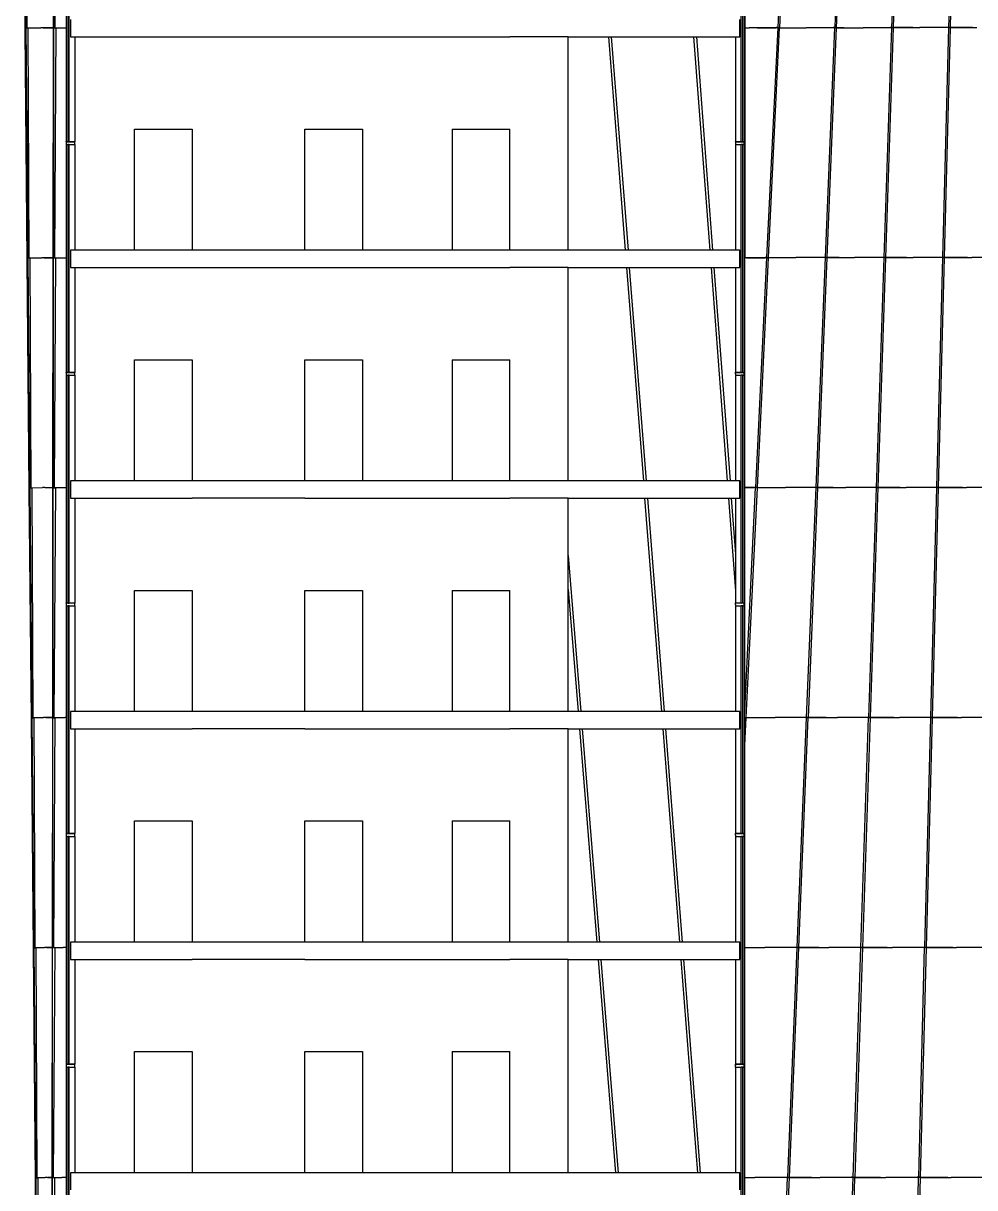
# Model space of a CAD drawing. Extents: x -21493 to 32459, y -48437 to 49697.
# Drawn here: x -12162 to 4328, y 1391 to 21586 of the extents above; entities that cross this region are included whole.
import ezdxf

# ---------------------------------------------------------------- set-up
doc = ezdxf.new("R2010")
doc.units = 0
doc.layers.get('0').update_dxf_attribs({"linetype": 'CONTINUOUS'})
doc.layers.add('SECTIONCUTEDGES', color=7, linetype='CONTINUOUS')

msp = doc.modelspace()

# ---------------------------------------------------------------- linework, layer by layer
for p, q in [((-12110, 21504), (-12146, 25492)), ((-12095, 21507), (-12112, 25493)), ((-11642, 25496), (-11646, 21509)), ((-11630, 21506), (-11625, 25494)), ((-11591, 25495), (-11615, 21508)), ((347, 21509), (347, 25496)), ((1108, 25498), (915, 21510)), ((948, 21509), (1140, 25495)), ((2065, 25499), (1902, 21511)), ((1935, 21509), (2097, 25496)), ((3022, 25500), (2889, 21511)), ((2922, 21510), (3055, 25496)), ((3979, 25500), (3876, 21512)), ((3909, 21511), (4012, 25497)), ((-12162, 25445), (-12127, 21507)), ((-12131, 21461), (-12155, 24194)), ((-11418, 23481), (-11418, 21508)), ((332, 23481), (332, 21508)), ((-12094, 17477), (-12131, 21461)), ((-12131, 21461), (-12131, 21461)), ((-12131, 21461), (-12127, 21461)), ((-12127, 21507), (-12127, 21507)), ((-12112, 21504), (-12127, 21507)), ((-12127, 21507), (-12127, 21507)), ((-12127, 21507), (-12127, 21507)), ((-12127, 21507), (-12110, 21504)), ((-12127, 21507), (-12127, 21461)), ((-12127, 21461), (-12091, 17519)), ((-12075, 17516), (-12112, 21504)), ((-12110, 21504), (-12112, 21504)), ((-12110, 21504), (-12077, 21505)), ((-12110, 21504), (-12110, 21504)), ((-12095, 21507), (-12077, 21507)), ((-12077, 21507), (-11858, 21508)), ((-12077, 21505), (-12077, 21505)), ((-12061, 17519), (-12077, 21505)), ((-11819, 21508), (-11858, 21508)), ((-11819, 21508), (-11646, 21508)), ((-11646, 21508), (-11819, 21508)), ((-11646, 21508), (-11651, 17521)), ((-11646, 21509), (-11638, 21508)), ((-11646, 21509), (-11646, 21508)), ((-11646, 21508), (-11646, 21508)), ((-11632, 21506), (-11638, 21508)), ((-11638, 21508), (-11632, 21506)), ((-11636, 17518), (-11631, 21506)), ((-11632, 21506), (-11632, 21506)), ((-11631, 21506), (-11632, 21506)), ((-11632, 21506), (-11632, 21506)), ((-11632, 21506), (-11632, 21506)), ((-11632, 21506), (-11631, 21506)), ((-11631, 21506), (-11631, 21506)), ((-11631, 21506), (-11630, 21506)), ((-11630, 21506), (-11596, 21507)), ((-11596, 21507), (-11621, 17520)), ((-11615, 21508), (-11596, 21508)), ((-11596, 21508), (-11418, 21508)), ((-11596, 21507), (-11596, 21507)), ((-11418, 21508), (-11418, 19534)), ((332, 21508), (346, 21509)), ((332, 21508), (332, 19532)), ((347, 21509), (346, 21509)), ((347, 21509), (347, 21509)), ((347, 21508), (347, 21509)), ((347, 21509), (347, 21509)), ((347, 21508), (419, 21508)), ((347, 17521), (347, 21508)), ((555, 21508), (419, 21508)), ((555, 21508), (722, 21508)), ((722, 21508), (555, 21508)), ((914, 21510), (721, 17522)), ((722, 21508), (722, 21508)), ((722, 21508), (802, 21508)), ((802, 21508), (722, 21508)), ((755, 17521), (947, 21507)), ((802, 21508), (802, 21508)), ((802, 21508), (803, 21508)), ((803, 21508), (802, 21508)), ((803, 21508), (803, 21508)), ((803, 21508), (888, 21508)), ((903, 21508), (803, 21508)), ((889, 21510), (888, 21510)), ((914, 21510), (889, 21510)), ((915, 21510), (914, 21510)), ((915, 21510), (931, 21508)), ((915, 21510), (915, 21510)), ((947, 21507), (931, 21508)), ((947, 21507), (948, 21507)), ((948, 21507), (947, 21507)), ((947, 21507), (947, 21507)), ((947, 21507), (947, 21507)), ((948, 21509), (1406, 21509)), ((948, 21507), (948, 21509)), ((1875, 21509), (1406, 21509)), ((1900, 21511), (1738, 17523)), ((1772, 17521), (1934, 21507)), ((1900, 21511), (1875, 21511)), ((1875, 21511), (1875, 21511)), ((1890, 21509), (1875, 21509)), ((1902, 21511), (1900, 21511)), ((1902, 21511), (1920, 21509)), ((1902, 21511), (1902, 21511)), ((1920, 21509), (1902, 21511)), ((1934, 21508), (1920, 21509)), ((1934, 21508), (1935, 21507)), ((1934, 21508), (1934, 21508)), ((1934, 21507), (1934, 21508)), ((1935, 21507), (1934, 21507)), ((2066, 21509), (1935, 21509)), ((1935, 21509), (2066, 21509)), ((1935, 21507), (1935, 21509)), ((1935, 21509), (1935, 21509)), ((2066, 21509), (2393, 21509)), ((2862, 21509), (2393, 21509)), ((2887, 21512), (2755, 17523)), ((2789, 17522), (2921, 21508)), ((2887, 21512), (2862, 21511)), ((2862, 21511), (2862, 21511)), ((2877, 21509), (2862, 21509)), ((2889, 21511), (2887, 21512)), ((2889, 21511), (2910, 21509)), ((2889, 21511), (2889, 21511)), ((2910, 21509), (2889, 21511)), ((2921, 21508), (2910, 21509)), ((2921, 21508), (2922, 21508)), ((2922, 21508), (2921, 21508)), ((2921, 21508), (2921, 21508)), ((2921, 21508), (2921, 21508)), ((3256, 21510), (2922, 21510)), ((2922, 21510), (3256, 21510)), ((2922, 21508), (2922, 21510)), ((2922, 21510), (2922, 21510)), ((3256, 21510), (3380, 21510)), ((3849, 21510), (3380, 21510)), ((3874, 21512), (3772, 17524)), ((3805, 17523), (3908, 21509)), ((3874, 21512), (3849, 21512)), ((3849, 21512), (3849, 21512)), ((3863, 21510), (3849, 21510)), ((3876, 21512), (3874, 21512)), ((3876, 21512), (3892, 21511)), ((3876, 21512), (3876, 21512)), ((3892, 21511), (3876, 21512)), ((3908, 21509), (3892, 21511)), ((3908, 21509), (3909, 21509)), ((3909, 21509), (3908, 21509)), ((3908, 21509), (3908, 21509)), ((3908, 21509), (3908, 21509)), ((3909, 21511), (4290, 21510)), ((3909, 21510), (3909, 21511)), ((4290, 21510), (3909, 21510)), ((3909, 21509), (3909, 21510)), ((4290, 21510), (4367, 21510)), ((-11268, 21351), (-11268, 19532)), ((-2718, 17651), (-2718, 21351)), ((-2019, 21351), (-1728, 17651)), ((-1970, 21351), (-1679, 17651)), ((-543, 21351), (-262, 17651)), ((-495, 21351), (-214, 17651)), ((182, 21351), (182, 19533)), ((-10237, 17651), (-10237, 19751)), ((-10237, 19751), (-9237, 19751)), ((-9237, 19751), (-9237, 17651)), ((-7281, 17651), (-7281, 19751)), ((-7281, 19751), (-6281, 19751)), ((-6281, 19751), (-6281, 17651)), ((-4731, 19751), (-4731, 17651)), ((-4731, 19751), (-3731, 19751)), ((-3731, 17651), (-3731, 19751)), ((-11418, 19532), (-11418, 19534)), ((-11418, 19532), (-11392, 19532)), ((-11418, 19531), (-11418, 19532)), ((-11418, 19481), (-11418, 17520)), ((-11367, 19532), (-11268, 19532)), ((-11268, 19532), (-11268, 19531)), ((-11268, 19532), (-11268, 19532)), ((-11268, 19481), (-11268, 17651)), ((182, 19532), (182, 19533)), ((182, 19532), (282, 19532)), ((182, 19531), (182, 19532)), ((182, 19481), (182, 17651)), ((307, 19532), (332, 19532)), ((332, 19532), (332, 19531)), ((332, 19481), (332, 17520)), ((-12058, 13493), (-12094, 17477)), ((-12094, 17477), (-12094, 17477)), ((-12094, 17477), (-12091, 17477)), ((-12092, 17519), (-12091, 17519)), ((-12091, 17519), (-12092, 17519)), ((-12092, 17519), (-12091, 17477)), ((-12077, 17516), (-12091, 17519)), ((-12091, 17519), (-12091, 17519)), ((-12091, 17519), (-12076, 17516)), ((-12091, 17477), (-12055, 13531)), ((-12041, 13527), (-12077, 17516)), ((-12076, 17516), (-12077, 17516)), ((-12076, 17516), (-12075, 17516)), ((-12075, 17516), (-12043, 17517)), ((-12061, 17519), (-12042, 17519)), ((-12043, 17517), (-12042, 17517)), ((-12027, 13531), (-12043, 17517)), ((-12042, 17519), (-11843, 17520)), ((-11804, 17520), (-11843, 17520)), ((-11804, 17520), (-11650, 17520)), ((-11650, 17519), (-11804, 17520)), ((-11650, 17519), (-11655, 13533)), ((-11651, 17521), (-11650, 17521)), ((-11650, 17521), (-11650, 17520)), ((-11650, 17521), (-11643, 17520)), ((-11650, 17520), (-11650, 17519)), ((-11637, 17518), (-11643, 17520)), ((-11643, 17520), (-11636, 17518)), ((-11641, 13530), (-11637, 17518)), ((-11636, 17518), (-11637, 17518)), ((-11636, 17518), (-11602, 17519)), ((-11636, 17518), (-11636, 17518)), ((-11636, 17518), (-11636, 17518)), ((-11602, 17519), (-11626, 13532)), ((-11621, 17520), (-11602, 17520)), ((-11602, 17520), (-11418, 17520)), ((-11602, 17519), (-11602, 17519)), ((-11418, 17520), (-11418, 15534)), ((332, 17520), (345, 17521)), ((332, 17520), (332, 15532)), ((346, 17521), (345, 17521)), ((347, 17521), (346, 17521)), ((346, 17520), (346, 17521)), ((346, 17521), (346, 17521)), ((372, 17520), (346, 17520)), ((346, 13532), (346, 17520)), ((372, 17520), (535, 17520)), ((535, 17520), (372, 17520)), ((719, 17522), (527, 13534)), ((535, 17520), (535, 17520)), ((535, 17520), (611, 17520)), ((611, 17520), (535, 17520)), ((562, 13533), (754, 17519)), ((611, 17520), (611, 17520)), ((611, 17520), (612, 17520)), ((612, 17520), (611, 17520)), ((612, 17520), (612, 17520)), ((612, 17520), (694, 17520)), ((709, 17520), (612, 17520)), ((695, 17522), (694, 17522)), ((719, 17522), (695, 17522)), ((721, 17522), (719, 17522)), ((721, 17522), (738, 17520)), ((721, 17522), (721, 17522)), ((754, 17519), (738, 17520)), ((754, 17519), (755, 17519)), ((755, 17519), (754, 17519)), ((754, 17519), (754, 17519)), ((754, 17519), (754, 17519)), ((755, 17521), (1228, 17521)), ((755, 17519), (755, 17521)), ((1711, 17521), (1228, 17521)), ((1736, 17523), (1574, 13535)), ((1609, 13533), (1771, 17519)), ((1712, 17523), (1711, 17523)), ((1726, 17521), (1711, 17521)), ((1736, 17523), (1712, 17523)), ((1738, 17523), (1736, 17523)), ((1738, 17523), (1756, 17521)), ((1738, 17523), (1738, 17523)), ((1756, 17521), (1738, 17523)), ((1771, 17520), (1756, 17521)), ((1771, 17520), (1772, 17519)), ((1771, 17520), (1771, 17520)), ((1771, 17519), (1771, 17520)), ((1772, 17519), (1771, 17519)), ((1982, 17521), (1772, 17521)), ((1772, 17521), (1982, 17521)), ((1772, 17519), (1772, 17521)), ((1772, 17521), (1772, 17521)), ((1982, 17521), (2245, 17521)), ((2728, 17521), (2245, 17521)), ((2753, 17524), (2620, 13535)), ((2655, 13534), (2788, 17520)), ((2729, 17523), (2728, 17523)), ((2742, 17521), (2728, 17521)), ((2753, 17524), (2729, 17523)), ((2754, 17523), (2753, 17524)), ((2754, 17523), (2755, 17523)), ((2776, 17521), (2754, 17523)), ((2755, 17523), (2776, 17521)), ((2788, 17520), (2776, 17521)), ((2788, 17520), (2789, 17520)), ((2789, 17520), (2788, 17520)), ((2788, 17520), (2788, 17520)), ((2788, 17520), (2788, 17520)), ((3147, 17522), (2789, 17522)), ((2789, 17522), (3147, 17522)), ((2789, 17520), (2789, 17522)), ((2789, 17522), (2789, 17522)), ((3147, 17522), (3261, 17522)), ((3745, 17522), (3261, 17522)), ((3770, 17524), (3667, 13536)), ((3702, 13534), (3804, 17521)), ((3770, 17524), (3745, 17523)), ((3745, 17523), (3745, 17523)), ((3759, 17522), (3745, 17522)), ((3771, 17524), (3770, 17524)), ((3771, 17524), (3772, 17524)), ((3788, 17523), (3771, 17524)), ((3772, 17524), (3788, 17523)), ((3804, 17521), (3788, 17523)), ((3804, 17521), (3805, 17521)), ((3805, 17521), (3804, 17521)), ((3804, 17521), (3804, 17521)), ((3804, 17521), (3804, 17521)), ((3805, 17523), (4205, 17522)), ((3805, 17522), (3805, 17523)), ((4205, 17522), (3805, 17522)), ((3805, 17521), (3805, 17522)), ((4205, 17522), (4278, 17522)), ((4761, 17523), (4278, 17522)), ((-11268, 17351), (-11268, 15532)), ((-2718, 13651), (-2718, 17351)), ((-1706, 17351), (-1415, 13651)), ((-1658, 17351), (-1366, 13651)), ((-242, 17351), (39, 13651)), ((-193, 17351), (88, 13651)), ((182, 17351), (182, 15533)), ((-10237, 13651), (-10237, 15751)), ((-10237, 15751), (-9237, 15751)), ((-9237, 15751), (-9237, 13651)), ((-7281, 13651), (-7281, 15751)), ((-7281, 15751), (-6281, 15751)), ((-6281, 15751), (-6281, 13651)), ((-4731, 15751), (-4731, 13651)), ((-4731, 15751), (-3731, 15751)), ((-3731, 13651), (-3731, 15751)), ((-11418, 15532), (-11418, 15534)), ((-11418, 15532), (-11392, 15532)), ((-11418, 15531), (-11418, 15532)), ((-11418, 15481), (-11418, 13532)), ((-11367, 15532), (-11268, 15532)), ((-11268, 15532), (-11268, 15531)), ((-11268, 15532), (-11268, 15532)), ((-11268, 15481), (-11268, 13651)), ((182, 15532), (182, 15533)), ((182, 15532), (282, 15532)), ((182, 15531), (182, 15532)), ((182, 15481), (182, 13651)), ((307, 15532), (332, 15532)), ((332, 15532), (332, 15531)), ((332, 15481), (332, 13532)), ((-12027, 13531), (-12008, 13531)), ((-12008, 13531), (-11827, 13532)), ((-11789, 13532), (-11827, 13532)), ((-11789, 13532), (-11655, 13532)), ((-11655, 13531), (-11789, 13532)), ((-11655, 13531), (-11659, 9545)), ((-11655, 13533), (-11655, 13533)), ((-11655, 13533), (-11655, 13532)), ((-11655, 13533), (-11648, 13531)), ((-11655, 13532), (-11655, 13531)), ((-11643, 13530), (-11648, 13531)), ((-11648, 13531), (-11642, 13530)), ((-11626, 13532), (-11607, 13532)), ((-11607, 13532), (-11420, 13532)), ((-11418, 13532), (-11420, 13532)), ((-11418, 13532), (-11418, 11534)), ((332, 13532), (345, 13533)), ((332, 13532), (332, 11532)), ((525, 13534), (333, 9546)), ((346, 13533), (345, 13533)), ((346, 13532), (346, 13533)), ((346, 13532), (346, 13532)), ((347, 13532), (346, 13532)), ((346, 13532), (347, 13532)), ((346, 10272), (346, 13532)), ((346, 13532), (346, 13532)), ((346, 13532), (346, 13532)), ((347, 13532), (347, 13532)), ((420, 13532), (347, 13532)), ((347, 13532), (420, 13532)), ((420, 13532), (420, 13532)), ((421, 13532), (420, 13532)), ((420, 13532), (421, 13532)), ((421, 13532), (421, 13532)), ((515, 13532), (421, 13532)), ((421, 13532), (501, 13532)), ((502, 13534), (501, 13534)), ((525, 13534), (502, 13534)), ((527, 13534), (525, 13534)), ((527, 13534), (544, 13532)), ((527, 13534), (527, 13534)), ((561, 13531), (544, 13532)), ((562, 13533), (1050, 13533)), ((562, 13531), (562, 13533)), ((1547, 13533), (1050, 13533)), ((1572, 13535), (1409, 9547)), ((1445, 9545), (1608, 13531)), ((1548, 13534), (1547, 13534)), ((1562, 13533), (1547, 13533)), ((1572, 13535), (1548, 13534)), ((1573, 13535), (1572, 13535)), ((1573, 13535), (1574, 13535)), ((1593, 13533), (1573, 13535)), ((1574, 13535), (1593, 13533)), ((1608, 13532), (1593, 13533)), ((1608, 13532), (1609, 13531)), ((1608, 13532), (1608, 13532)), ((1608, 13531), (1608, 13532)), ((1609, 13531), (1608, 13531)), ((1875, 13533), (1609, 13533)), ((1609, 13533), (1875, 13533)), ((1609, 13531), (1609, 13533)), ((1609, 13533), (1609, 13533)), ((1875, 13533), (2096, 13533)), ((2594, 13533), (2096, 13533)), ((2618, 13535), (2486, 9547)), ((2522, 9546), (2654, 13532)), ((2595, 13535), (2594, 13535)), ((2608, 13533), (2594, 13533)), ((2618, 13535), (2595, 13535)), ((2620, 13535), (2618, 13535)), ((2620, 13535), (2643, 13533)), ((2620, 13535), (2620, 13535)), ((2643, 13533), (2620, 13535)), ((2654, 13532), (2643, 13533)), ((2654, 13532), (2655, 13532)), ((2655, 13532), (2654, 13532)), ((2654, 13532), (2654, 13532)), ((2654, 13532), (2654, 13532)), ((3036, 13534), (2655, 13534)), ((2655, 13534), (3036, 13534)), ((2655, 13532), (2655, 13534)), ((2655, 13534), (2655, 13534)), ((3036, 13534), (3143, 13534)), ((3641, 13534), (3143, 13534)), ((3665, 13536), (3562, 9548)), ((3598, 9546), (3701, 13533)), ((3665, 13536), (3641, 13535)), ((3641, 13535), (3641, 13535)), ((3655, 13534), (3641, 13534)), ((3666, 13536), (3665, 13536)), ((3666, 13536), (3667, 13536)), ((3684, 13535), (3666, 13536)), ((3667, 13536), (3684, 13535)), ((3701, 13533), (3684, 13535)), ((3701, 13533), (3702, 13533)), ((3702, 13533), (3701, 13533)), ((3701, 13533), (3701, 13533)), ((3701, 13533), (3701, 13533)), ((4119, 13534), (3702, 13534)), ((3702, 13534), (4119, 13534)), ((3702, 13533), (3702, 13534)), ((3702, 13534), (3702, 13534)), ((4119, 13534), (4189, 13534)), ((4687, 13535), (4189, 13534)), ((-12022, 9509), (-12058, 13493)), ((-12058, 13493), (-12058, 13493)), ((-12058, 13493), (-12056, 13493)), ((-12056, 13531), (-12055, 13531)), ((-12055, 13531), (-12056, 13531)), ((-12056, 13531), (-12056, 13493)), ((-12056, 13493), (-12020, 9543)), ((-12043, 13528), (-12055, 13531)), ((-12055, 13531), (-12055, 13531)), ((-12055, 13531), (-12042, 13528)), ((-12007, 9539), (-12043, 13528)), ((-12042, 13528), (-12043, 13528)), ((-12042, 13528), (-12041, 13527)), ((-12041, 13527), (-12008, 13528)), ((-11992, 9543), (-12008, 13528)), ((-12008, 13528), (-12008, 13528)), ((-11647, 9542), (-11643, 13530)), ((-11642, 13530), (-11643, 13530)), ((-11642, 13530), (-11641, 13530)), ((-11641, 13530), (-11607, 13530)), ((-11607, 13530), (-11632, 9544)), ((-11607, 13530), (-11607, 13530)), ((-11268, 13351), (-11268, 11532)), ((-2718, 12719), (-2718, 13351)), ((-1393, 13351), (-1102, 9651)), ((-1345, 13351), (-1054, 9651)), ((60, 13351), (182, 11744)), ((109, 13351), (182, 12379)), ((182, 13351), (182, 12767)), ((369, 9545), (561, 13531)), ((561, 13531), (562, 13531)), ((562, 13531), (561, 13531)), ((561, 13531), (561, 13531)), ((561, 13531), (561, 13531)), ((182, 12767), (182, 12379)), ((-2718, 12356), (-2718, 12719)), ((-2718, 12356), (-2497, 9651)), ((-2718, 11764), (-2718, 12356)), ((182, 12379), (182, 11744)), ((-10237, 9651), (-10237, 11751)), ((-10237, 11751), (-9237, 11751)), ((-9237, 11751), (-9237, 9651)), ((-7281, 9651), (-7281, 11751)), ((-7281, 11751), (-6281, 11751)), ((-6281, 11751), (-6281, 9651)), ((-4731, 11751), (-4731, 9651)), ((-4731, 11751), (-3731, 11751)), ((-3731, 9651), (-3731, 11751)), ((-2718, 11764), (-2546, 9651)), ((-2718, 9651), (-2718, 11764)), ((182, 11744), (182, 11533)), ((-11418, 11532), (-11418, 11534)), ((-11418, 11532), (-11392, 11532)), ((-11418, 11531), (-11418, 11532)), ((-11367, 11532), (-11268, 11532)), ((-11268, 11532), (-11268, 11531)), ((-11268, 11532), (-11268, 11532)), ((182, 11532), (182, 11533)), ((182, 11532), (282, 11532)), ((182, 11531), (182, 11532)), ((307, 11532), (332, 11532)), ((332, 11532), (332, 11531)), ((-11418, 11481), (-11418, 9544)), ((-11268, 11481), (-11268, 9651)), ((182, 11481), (182, 9651)), ((332, 11481), (332, 9546)), ((346, 9813), (346, 10272)), ((-12022, 9509), (-12021, 9509)), ((-11985, 5525), (-12021, 9509)), ((-12021, 9509), (-12020, 9509)), ((-12020, 9543), (-12020, 9543)), ((-12009, 9540), (-12020, 9543)), ((-12020, 9543), (-12020, 9543)), ((-12020, 9543), (-12020, 9543)), ((-12020, 9543), (-12007, 9540)), ((-12020, 9543), (-12020, 9509)), ((-12020, 9509), (-11984, 5555)), ((-11972, 5551), (-12009, 9540)), ((-12007, 9540), (-12009, 9540)), ((-12007, 9540), (-12007, 9539)), ((-12007, 9539), (-11973, 9540)), ((-11992, 9543), (-11973, 9543)), ((-11973, 9543), (-11812, 9543)), ((-11958, 5555), (-11973, 9540)), ((-11973, 9540), (-11973, 9540)), ((-11774, 9544), (-11812, 9543)), ((-11774, 9544), (-11754, 9544)), ((-11754, 9544), (-11774, 9544)), ((-11754, 9544), (-11754, 9544)), ((-11754, 9544), (-11659, 9544)), ((-11659, 9543), (-11754, 9544)), ((-11659, 9543), (-11664, 5557)), ((-11659, 9545), (-11659, 9545)), ((-11659, 9545), (-11659, 9544)), ((-11659, 9545), (-11653, 9543)), ((-11659, 9544), (-11659, 9543)), ((-11648, 9542), (-11653, 9543)), ((-11653, 9543), (-11648, 9542)), ((-11653, 5554), (-11648, 9542)), ((-11648, 9542), (-11648, 9542)), ((-11648, 9542), (-11647, 9542)), ((-11647, 9542), (-11613, 9542)), ((-11613, 9542), (-11638, 5556)), ((-11632, 9544), (-11612, 9544)), ((-11613, 9542), (-11612, 9542)), ((-11612, 9544), (-11445, 9544)), ((-11418, 9544), (-11445, 9544)), ((-11418, 9544), (-11418, 7534)), ((333, 9546), (332, 9546)), ((332, 9546), (332, 9544)), ((332, 9544), (333, 9544)), ((332, 9544), (332, 8689)), ((333, 9546), (333, 9544)), ((333, 9546), (333, 9546)), ((333, 9546), (333, 9546)), ((333, 9546), (333, 9546)), ((333, 9546), (369, 9543)), ((333, 9544), (345, 9544)), ((345, 9544), (345, 9544)), ((345, 9059), (345, 9544)), ((345, 9059), (369, 9543)), ((369, 9545), (871, 9545)), ((369, 9543), (369, 9545)), ((369, 9543), (369, 9543)), ((369, 9543), (369, 9543)), ((369, 9543), (369, 9543)), ((1384, 9545), (871, 9545)), ((1407, 9547), (1245, 5559)), ((1282, 5557), (1444, 9543)), ((1407, 9547), (1384, 9546)), ((1397, 9545), (1384, 9545)), ((1409, 9547), (1407, 9547)), ((1409, 9547), (1429, 9545)), ((1409, 9547), (1409, 9547)), ((1429, 9545), (1409, 9547)), ((1444, 9544), (1429, 9545)), ((1444, 9544), (1445, 9543)), ((1444, 9544), (1444, 9544)), ((1444, 9543), (1444, 9544)), ((1445, 9543), (1444, 9543)), ((1756, 9545), (1445, 9545)), ((1445, 9545), (1756, 9545)), ((1445, 9543), (1445, 9545)), ((1445, 9545), (1445, 9545)), ((1756, 9545), (1948, 9545)), ((2460, 9545), (1948, 9545)), ((2484, 9547), (2351, 5559)), ((2388, 5558), (2521, 9544)), ((2461, 9547), (2460, 9547)), ((2474, 9545), (2460, 9545)), ((2484, 9547), (2461, 9547)), ((2485, 9547), (2484, 9547)), ((2485, 9547), (2486, 9547)), ((2509, 9545), (2485, 9547)), ((2486, 9547), (2509, 9545)), ((2521, 9544), (2509, 9545)), ((2521, 9544), (2522, 9544)), ((2522, 9544), (2521, 9544)), ((2521, 9544), (2521, 9544)), ((2521, 9544), (2521, 9544)), ((2924, 9546), (2522, 9545)), ((2522, 9546), (2924, 9546)), ((2522, 9545), (2522, 9546)), ((2522, 9544), (2522, 9545)), ((2924, 9546), (3024, 9546)), ((3537, 9546), (3024, 9546)), ((3560, 9548), (3457, 5560)), ((3494, 5558), (3597, 9545)), ((3560, 9548), (3537, 9547)), ((3537, 9547), (3537, 9547)), ((3550, 9546), (3537, 9546)), ((3562, 9548), (3560, 9548)), ((3562, 9548), (3579, 9547)), ((3562, 9548), (3562, 9548)), ((3579, 9547), (3562, 9548)), ((3597, 9545), (3579, 9547)), ((3597, 9545), (3598, 9545)), ((3598, 9545), (3597, 9545)), ((3597, 9545), (3597, 9545)), ((3597, 9545), (3597, 9545)), ((4033, 9546), (3598, 9546)), ((3598, 9546), (4033, 9546)), ((3598, 9545), (3598, 9546)), ((3598, 9546), (3598, 9546)), ((4033, 9546), (4101, 9546)), ((4613, 9547), (4101, 9546)), ((-11268, 9351), (-11268, 7532)), ((-2718, 5651), (-2718, 9351)), ((-2523, 9351), (-2222, 5651)), ((-2475, 9351), (-2174, 5651)), ((-1080, 9351), (-789, 5651)), ((-1032, 9351), (-741, 5651)), ((182, 9351), (182, 7533)), ((345, 8689), (345, 9059)), ((332, 8689), (345, 8689)), ((345, 8689), (332, 8689)), ((332, 8689), (332, 8689)), ((332, 8689), (332, 7532)), ((345, 8689), (345, 8689)), ((345, 5556), (345, 8689)), ((-10237, 5651), (-10237, 7751)), ((-10237, 7751), (-9237, 7751)), ((-9237, 7751), (-9237, 5651)), ((-7281, 5651), (-7281, 7751)), ((-7281, 7751), (-6281, 7751)), ((-6281, 7751), (-6281, 5651)), ((-4731, 7751), (-4731, 5651)), ((-4731, 7751), (-3731, 7751)), ((-3731, 5651), (-3731, 7751)), ((-11418, 7532), (-11418, 7534)), ((-11418, 7532), (-11392, 7532)), ((-11418, 7531), (-11418, 7532)), ((-11418, 7481), (-11418, 5556)), ((-11367, 7532), (-11268, 7532)), ((-11268, 7532), (-11268, 7531)), ((-11268, 7532), (-11268, 7532)), ((-11268, 7481), (-11268, 5651)), ((182, 7532), (182, 7533)), ((182, 7532), (282, 7532)), ((182, 7531), (182, 7532)), ((182, 7481), (182, 5651)), ((307, 7532), (332, 7532)), ((332, 7532), (332, 7531)), ((332, 7481), (332, 5556)), ((-11949, 1540), (-11985, 5525)), ((-11985, 5525), (-11985, 5525)), ((-11985, 5525), (-11984, 5525)), ((-11984, 5555), (-11984, 5555)), ((-11984, 5555), (-11984, 5525)), ((-11974, 5551), (-11984, 5555)), ((-11984, 5555), (-11984, 5555)), ((-11984, 5555), (-11984, 5555)), ((-11984, 5555), (-11973, 5551)), ((-11984, 5525), (-11948, 1567)), ((-11938, 1563), (-11974, 5551)), ((-11973, 5551), (-11974, 5551)), ((-11973, 5551), (-11972, 5551)), ((-11972, 5551), (-11939, 5552)), ((-11958, 5555), (-11939, 5555)), ((-11939, 5555), (-11796, 5555)), ((-11939, 5552), (-11939, 5552)), ((-11923, 1567), (-11939, 5552)), ((-11759, 5555), (-11796, 5555)), ((-11759, 5555), (-11702, 5556)), ((-11702, 5555), (-11759, 5555)), ((-11702, 5556), (-11702, 5555)), ((-11702, 5556), (-11687, 5556)), ((-11687, 5555), (-11702, 5555)), ((-11687, 5556), (-11687, 5555)), ((-11687, 5556), (-11663, 5556)), ((-11663, 5555), (-11687, 5555)), ((-11663, 5555), (-11668, 1569)), ((-11664, 5557), (-11663, 5557)), ((-11663, 5557), (-11663, 5556)), ((-11663, 5557), (-11658, 5555)), ((-11663, 5556), (-11663, 5555)), ((-11654, 5554), (-11658, 5555)), ((-11658, 5555), (-11653, 5554)), ((-11658, 1566), (-11654, 5554)), ((-11653, 5554), (-11654, 5554)), ((-11653, 5554), (-11653, 5554)), ((-11653, 5554), (-11618, 5554)), ((-11618, 5554), (-11643, 1568)), ((-11638, 5556), (-11618, 5556)), ((-11618, 5556), (-11470, 5556)), ((-11618, 5554), (-11618, 5554)), ((-11418, 5556), (-11470, 5556)), ((-11418, 5556), (-11418, 3534)), ((332, 5556), (345, 5556)), ((332, 5556), (332, 3532)), ((345, 5556), (693, 5557)), ((345, 5556), (345, 5556)), ((345, 5556), (345, 5556)), ((345, 1568), (345, 5556)), ((345, 5556), (345, 5556)), ((1220, 5557), (693, 5557)), ((1243, 5559), (1081, 1570)), ((1118, 1569), (1281, 5555)), ((1221, 5558), (1220, 5558)), ((1233, 5557), (1220, 5557)), ((1243, 5559), (1221, 5558)), ((1245, 5559), (1243, 5559)), ((1245, 5559), (1265, 5557)), ((1245, 5559), (1245, 5559)), ((1265, 5557), (1245, 5559)), ((1281, 5556), (1265, 5557)), ((1281, 5555), (1281, 5556)), ((1281, 5555), (1282, 5555)), ((1282, 5555), (1281, 5555)), ((1281, 5555), (1281, 5555)), ((1629, 5557), (1282, 5557)), ((1282, 5557), (1629, 5557)), ((1282, 5555), (1282, 5557)), ((1282, 5557), (1282, 5557)), ((1629, 5557), (1799, 5557)), ((2326, 5557), (1799, 5557)), ((2349, 5559), (2217, 1571)), ((2255, 1570), (2387, 5556)), ((2327, 5559), (2326, 5559)), ((2340, 5557), (2326, 5557)), ((2349, 5559), (2327, 5559)), ((2351, 5559), (2349, 5559)), ((2351, 5559), (2375, 5557)), ((2351, 5559), (2351, 5559)), ((2375, 5557), (2351, 5559)), ((2387, 5556), (2375, 5557)), ((2387, 5556), (2388, 5556)), ((2388, 5556), (2387, 5556)), ((2387, 5556), (2387, 5556)), ((2387, 5556), (2387, 5556)), ((2811, 5558), (2388, 5557)), ((2388, 5558), (2811, 5558)), ((2388, 5557), (2388, 5558)), ((2388, 5556), (2388, 5557)), ((2811, 5558), (2906, 5558)), ((3433, 5558), (2906, 5558)), ((3455, 5560), (3353, 1572)), ((3391, 1570), (3493, 5557)), ((3455, 5560), (3433, 5559)), ((3433, 5559), (3433, 5559)), ((3446, 5558), (3433, 5558)), ((3457, 5560), (3455, 5560)), ((3457, 5560), (3475, 5559)), ((3457, 5560), (3457, 5560)), ((3475, 5559), (3457, 5560)), ((3493, 5557), (3475, 5559)), ((3493, 5557), (3494, 5557)), ((3494, 5557), (3493, 5557)), ((3493, 5557), (3493, 5557)), ((3493, 5557), (3493, 5557)), ((3947, 5558), (3494, 5558)), ((3494, 5558), (3947, 5558)), ((3494, 5557), (3494, 5558)), ((3494, 5558), (3494, 5558)), ((3947, 5558), (4012, 5558)), ((4539, 5558), (4012, 5558)), ((-11268, 5351), (-11268, 3532)), ((-2718, 1651), (-2718, 5351)), ((-2199, 5351), (-1898, 1651)), ((-2152, 5351), (-1850, 1651)), ((-767, 5351), (-476, 1651)), ((-720, 5351), (-429, 1651)), ((182, 5351), (182, 3533)), ((-10237, 1651), (-10237, 3751)), ((-10237, 3751), (-9237, 3751)), ((-9237, 3751), (-9237, 1651)), ((-7281, 1651), (-7281, 3751)), ((-7281, 3751), (-6281, 3751)), ((-6281, 3751), (-6281, 1651)), ((-4731, 3751), (-4731, 1651)), ((-4731, 3751), (-3731, 3751)), ((-3731, 1651), (-3731, 3751)), ((-11418, 3532), (-11418, 3534)), ((-11418, 3532), (-11392, 3532)), ((-11418, 3531), (-11418, 3532)), ((-11418, 3481), (-11418, 1568)), ((-11367, 3532), (-11268, 3532)), ((-11268, 3532), (-11268, 3531)), ((-11268, 3532), (-11268, 3532)), ((-11268, 3481), (-11268, 1651)), ((182, 3532), (182, 3533)), ((182, 3532), (282, 3532)), ((182, 3531), (182, 3532)), ((182, 3481), (182, 1651)), ((307, 3532), (332, 3532)), ((332, 3532), (332, 3531)), ((332, 3481), (332, 1568)), ((-11912, -2444), (-11949, 1540)), ((-11949, 1540), (-11949, 1540)), ((-11949, 1540), (-11948, 1540)), ((-11948, 1567), (-11948, 1567)), ((-11948, 1567), (-11948, 1540)), ((-11940, 1563), (-11948, 1567)), ((-11948, 1567), (-11948, 1567)), ((-11948, 1567), (-11938, 1563)), ((-11948, 1567), (-11948, 1567)), ((-11948, 1540), (-11912, -2421)), ((-11903, -2425), (-11940, 1563)), ((-11938, 1563), (-11940, 1563)), ((-11938, 1563), (-11904, 1564)), ((-11938, 1563), (-11938, 1563)), ((-11923, 1567), (-11904, 1567)), ((-11904, 1567), (-11781, 1567)), ((-11904, 1564), (-11904, 1564)), ((-11889, -2421), (-11904, 1564)), ((-11744, 1567), (-11781, 1567)), ((-11744, 1567), (-11737, 1567)), ((-11736, 1567), (-11737, 1567)), ((-11736, 1567), (-11733, 1567)), ((-11667, 1567), (-11733, 1567)), ((-11733, 1567), (-11667, 1567)), ((-11733, 1567), (-11733, 1567)), ((-11667, 1567), (-11672, -2419)), ((-11668, 1569), (-11667, 1569)), ((-11667, 1569), (-11667, 1567)), ((-11667, 1569), (-11663, 1567)), ((-11667, 1567), (-11667, 1567)), ((-11664, -2422), (-11659, 1566)), ((-11659, 1566), (-11663, 1567)), ((-11663, 1567), (-11659, 1566)), ((-11659, 1566), (-11659, 1566)), ((-11659, 1566), (-11658, 1566)), ((-11658, 1566), (-11623, 1566)), ((-11623, 1566), (-11649, -2420)), ((-11643, 1568), (-11623, 1568)), ((-11623, 1568), (-11495, 1568)), ((-11623, 1566), (-11623, 1566)), ((-11418, 1568), (-11495, 1568)), ((-11418, 1568), (-11418, -466)), ((332, 1568), (344, 1568)), ((332, 1568), (332, -468)), ((344, 1568), (345, 1568)), ((344, -2420), (344, 1568)), ((344, 1568), (344, 1568)), ((345, 1568), (515, 1568)), ((345, 1568), (345, 1568)), ((1056, 1569), (515, 1568)), ((1079, 1571), (916, -2418)), ((955, -2419), (1117, 1567)), ((1057, 1570), (1056, 1570)), ((1069, 1569), (1056, 1569)), ((1079, 1571), (1057, 1570)), ((1080, 1570), (1079, 1571)), ((1080, 1570), (1081, 1570)), ((1101, 1569), (1080, 1570)), ((1081, 1570), (1101, 1569)), ((1117, 1568), (1101, 1569)), ((1117, 1567), (1117, 1568)), ((1117, 1567), (1118, 1567)), ((1118, 1567), (1117, 1567)), ((1117, 1567), (1117, 1567)), ((1498, 1569), (1118, 1569)), ((1118, 1569), (1498, 1569)), ((1118, 1567), (1118, 1569)), ((1118, 1569), (1118, 1569)), ((1498, 1569), (1651, 1569)), ((2192, 1569), (1651, 1569)), ((2215, 1571), (2082, -2417)), ((2121, -2418), (2253, 1568)), ((2205, 1569), (2192, 1569)), ((2215, 1571), (2193, 1571)), ((2193, 1571), (2193, 1571)), ((2216, 1571), (2215, 1571)), ((2216, 1571), (2217, 1571)), ((2242, 1569), (2216, 1571)), ((2217, 1571), (2242, 1569)), ((2253, 1568), (2242, 1569)), ((2253, 1568), (2254, 1568)), ((2254, 1568), (2253, 1568)), ((2253, 1568), (2253, 1568)), ((2253, 1568), (2253, 1568)), ((2254, 1569), (2255, 1570)), ((2698, 1569), (2254, 1569)), ((2254, 1568), (2254, 1569)), ((2255, 1570), (2698, 1569)), ((2698, 1569), (2787, 1569)), ((3329, 1570), (2787, 1569)), ((3351, 1572), (3248, -2416)), ((3287, -2418), (3389, 1569)), ((3351, 1572), (3329, 1571)), ((3329, 1571), (3329, 1571)), ((3341, 1570), (3329, 1570)), ((3352, 1572), (3351, 1572)), ((3352, 1572), (3353, 1572)), ((3371, 1571), (3352, 1572)), ((3353, 1572), (3371, 1571)), ((3389, 1569), (3371, 1571)), ((3389, 1569), (3391, 1569)), ((3391, 1569), (3389, 1569)), ((3389, 1569), (3389, 1569)), ((3389, 1569), (3389, 1569)), ((3861, 1570), (3391, 1570)), ((3391, 1570), (3861, 1570)), ((3391, 1569), (3391, 1570)), ((3391, 1570), (3391, 1570)), ((3861, 1570), (3923, 1570)), ((4465, 1570), (3923, 1570))]:
    msp.add_line(p, q)
at = {"layer": 'SECTIONCUTEDGES'}
for p, q in [((-11392, 23481), (-11392, 19532)), ((-11367, 19532), (-11367, 23481)), ((282, 19532), (282, 23481)), ((307, 19532), (307, 23481)), ((-11343, 21651), (-11343, 21351)), ((257, 21351), (257, 21651)), ((-11343, 21351), (-11268, 21351)), ((-11268, 21351), (-11042, 21351)), ((-11042, 21351), (-10237, 21351)), ((-10237, 21351), (-9237, 21351)), ((-9237, 21351), (-7281, 21351)), ((-7281, 21351), (-6281, 21351)), ((-6281, 21351), (-4731, 21351)), ((-4731, 21351), (-3731, 21351)), ((-2718, 21351), (-3731, 21351)), ((-2718, 21351), (-2019, 21351)), ((-2019, 21351), (-1970, 21351)), ((-1970, 21351), (-1957, 21351)), ((-1957, 21351), (-1946, 21351)), ((-1946, 21351), (-543, 21351)), ((-543, 21351), (-495, 21351)), ((-495, 21351), (-481, 21351)), ((-481, 21351), (-470, 21351)), ((-470, 21351), (182, 21351)), ((182, 21351), (257, 21351)), ((-11392, 19531), (-11418, 19531)), ((-11418, 19531), (-11418, 19509)), ((-11418, 19509), (-11418, 19507)), ((-11418, 19507), (-11418, 19484)), ((-11418, 19484), (-11418, 19481)), ((-11418, 19481), (-11392, 19481)), ((-11392, 19532), (-11392, 19531)), ((-11392, 19531), (-11367, 19531)), ((-11392, 19481), (-11392, 15532)), ((-11367, 19481), (-11392, 19481)), ((-11367, 19531), (-11367, 19532)), ((-11268, 19531), (-11367, 19531)), ((-11367, 15532), (-11367, 19481)), ((-11367, 19481), (-11268, 19481)), ((-11268, 19481), (-11268, 19531)), ((282, 19531), (182, 19531)), ((182, 19531), (182, 19508)), ((182, 19507), (182, 19508)), ((182, 19507), (182, 19483)), ((182, 19507), (182, 19507)), ((182, 19483), (182, 19481)), ((182, 19481), (282, 19481)), ((282, 19532), (282, 19531)), ((282, 19531), (307, 19532)), ((332, 19531), (282, 19531)), ((282, 15532), (282, 19481)), ((307, 19481), (282, 19481)), ((307, 15532), (307, 19481)), ((307, 19481), (332, 19481)), ((332, 19481), (332, 19531)), ((-11343, 17651), (-11343, 17351)), ((-11268, 17651), (-11343, 17651)), ((-10941, 17651), (-11268, 17651)), ((-10237, 17651), (-10941, 17651)), ((-9237, 17651), (-10237, 17651)), ((-7281, 17651), (-9237, 17651)), ((-6281, 17651), (-7281, 17651)), ((-4731, 17651), (-6281, 17651)), ((-3731, 17651), (-4731, 17651)), ((-2718, 17651), (-3731, 17651)), ((-1728, 17651), (-2718, 17651)), ((-1679, 17651), (-1728, 17651)), ((-1662, 17651), (-1679, 17651)), ((-1659, 17651), (-1662, 17651)), ((-262, 17651), (-1659, 17651)), ((-214, 17651), (-262, 17651)), ((-197, 17651), (-214, 17651)), ((-194, 17651), (-197, 17651)), ((182, 17651), (-194, 17651)), ((257, 17651), (182, 17651)), ((257, 17351), (257, 17651)), ((-11343, 17351), (-11268, 17351)), ((-11268, 17351), (-10933, 17351)), ((-10933, 17351), (-10237, 17351)), ((-10237, 17351), (-9237, 17351)), ((-9237, 17351), (-7281, 17351)), ((-7281, 17351), (-6281, 17351)), ((-6281, 17351), (-4731, 17351)), ((-4731, 17351), (-3731, 17351)), ((-2718, 17351), (-3731, 17351)), ((-2718, 17351), (-1706, 17351)), ((-1706, 17351), (-1658, 17351)), ((-1658, 17351), (-1644, 17351)), ((-1644, 17351), (-1630, 17351)), ((-1630, 17351), (-242, 17351)), ((-242, 17351), (-193, 17351)), ((-193, 17351), (-178, 17351)), ((-178, 17351), (-166, 17351)), ((-166, 17351), (182, 17351)), ((182, 17351), (257, 17351)), ((-11392, 15531), (-11418, 15531)), ((-11418, 15531), (-11418, 15509)), ((-11418, 15509), (-11418, 15507)), ((-11418, 15507), (-11418, 15484)), ((-11418, 15484), (-11418, 15481)), ((-11418, 15481), (-11392, 15481)), ((-11392, 15532), (-11392, 15531)), ((-11392, 15531), (-11367, 15531)), ((-11392, 15481), (-11392, 11532)), ((-11367, 15481), (-11392, 15481)), ((-11367, 15531), (-11367, 15532)), ((-11268, 15531), (-11367, 15531)), ((-11367, 11532), (-11367, 15481)), ((-11367, 15481), (-11268, 15481)), ((-11268, 15481), (-11268, 15531)), ((282, 15531), (182, 15531)), ((182, 15507), (182, 15531)), ((182, 15507), (182, 15507)), ((182, 15507), (182, 15483)), ((182, 15483), (182, 15481)), ((182, 15481), (282, 15481)), ((282, 15532), (282, 15531)), ((282, 15531), (307, 15532)), ((332, 15531), (282, 15531)), ((282, 11532), (282, 15481)), ((307, 15481), (282, 15481)), ((307, 11532), (307, 15481)), ((307, 15481), (332, 15481)), ((332, 15481), (332, 15531)), ((-11343, 13651), (-11343, 13351)), ((-11268, 13651), (-11343, 13651)), ((-10832, 13651), (-11268, 13651)), ((-10237, 13651), (-10832, 13651)), ((-9237, 13651), (-10237, 13651)), ((-7281, 13651), (-9237, 13651)), ((-6281, 13651), (-7281, 13651)), ((-4731, 13651), (-6281, 13651)), ((-3731, 13651), (-4731, 13651)), ((-2718, 13651), (-3731, 13651)), ((-1415, 13651), (-2718, 13651)), ((-1366, 13651), (-1415, 13651)), ((-1348, 13651), (-1366, 13651)), ((-1344, 13651), (-1348, 13651)), ((39, 13651), (-1344, 13651)), ((88, 13651), (39, 13651)), ((107, 13651), (88, 13651)), ((111, 13651), (107, 13651)), ((182, 13651), (111, 13651)), ((257, 13651), (182, 13651)), ((257, 13351), (257, 13651)), ((-11343, 13351), (-11268, 13351)), ((-11268, 13351), (-10824, 13351)), ((-10824, 13351), (-10237, 13351)), ((-10237, 13351), (-9237, 13351)), ((-7281, 13351), (-9237, 13351)), ((-7281, 13351), (-6281, 13351)), ((-6281, 13351), (-4731, 13351)), ((-4731, 13351), (-3731, 13351)), ((-2718, 13351), (-3731, 13351)), ((-2718, 13351), (-1393, 13351)), ((-1393, 13351), (-1345, 13351)), ((-1345, 13351), (-1330, 13351)), ((-1330, 13351), (-1315, 13351)), ((-1315, 13351), (60, 13351)), ((60, 13351), (109, 13351)), ((109, 13351), (125, 13351)), ((125, 13351), (139, 13351)), ((139, 13351), (182, 13351)), ((182, 13351), (257, 13351)), ((-11392, 11531), (-11418, 11531)), ((-11418, 11531), (-11418, 11509)), ((-11392, 11532), (-11392, 11531)), ((-11392, 11531), (-11367, 11531)), ((-11367, 11531), (-11367, 11532)), ((-11268, 11531), (-11367, 11531)), ((-11268, 11481), (-11268, 11531)), ((282, 11531), (182, 11531)), ((182, 11507), (182, 11531)), ((282, 11532), (282, 11531)), ((282, 11531), (307, 11532)), ((332, 11531), (282, 11531)), ((332, 11481), (332, 11531)), ((-11418, 11509), (-11418, 11507)), ((-11418, 11507), (-11418, 11484)), ((-11418, 11484), (-11418, 11481)), ((-11418, 11481), (-11392, 11481)), ((-11392, 11481), (-11392, 7532)), ((-11367, 11481), (-11392, 11481)), ((-11367, 7532), (-11367, 11481)), ((-11367, 11481), (-11268, 11481)), ((182, 11507), (182, 11507)), ((182, 11507), (182, 11483)), ((182, 11483), (182, 11481)), ((182, 11481), (282, 11481)), ((282, 7532), (282, 11481)), ((307, 11481), (282, 11481)), ((307, 7532), (307, 11481)), ((307, 11481), (332, 11481)), ((-11343, 9651), (-11343, 9351)), ((-11268, 9651), (-11343, 9651)), ((-10724, 9651), (-11268, 9651)), ((-10237, 9651), (-10724, 9651)), ((-9237, 9651), (-10237, 9651)), ((-7281, 9651), (-9237, 9651)), ((-6281, 9651), (-7281, 9651)), ((-4731, 9651), (-6281, 9651)), ((-3731, 9651), (-4731, 9651)), ((-2718, 9651), (-3731, 9651)), ((-2546, 9651), (-2718, 9651)), ((-2497, 9651), (-2546, 9651)), ((-2476, 9651), (-2497, 9651)), ((-2472, 9651), (-2476, 9651)), ((-1102, 9651), (-2472, 9651)), ((-1054, 9651), (-1102, 9651)), ((-1033, 9651), (-1054, 9651)), ((-1029, 9651), (-1033, 9651)), ((182, 9651), (-1029, 9651)), ((257, 9651), (182, 9651)), ((257, 9351), (257, 9651)), ((-11343, 9351), (-11268, 9351)), ((-11268, 9351), (-10715, 9351)), ((-10715, 9351), (-10237, 9351)), ((-10237, 9351), (-9237, 9351)), ((-7281, 9351), (-9237, 9351)), ((-7281, 9351), (-6281, 9351)), ((-6281, 9351), (-4731, 9351)), ((-4731, 9351), (-3731, 9351)), ((-2718, 9351), (-3731, 9351)), ((-2718, 9351), (-2523, 9351)), ((-2523, 9351), (-2475, 9351)), ((-2475, 9351), (-2459, 9351)), ((-2459, 9351), (-2442, 9351)), ((-2442, 9351), (-1080, 9351)), ((-1080, 9351), (-1032, 9351)), ((-1032, 9351), (-1016, 9351)), ((-1016, 9351), (-999, 9351)), ((-999, 9351), (182, 9351)), ((182, 9351), (257, 9351)), ((-11392, 7531), (-11418, 7531)), ((-11418, 7531), (-11418, 7509)), ((-11418, 7509), (-11418, 7507)), ((-11418, 7507), (-11418, 7484)), ((-11418, 7484), (-11418, 7481)), ((-11418, 7481), (-11392, 7481)), ((-11392, 7532), (-11392, 7531)), ((-11392, 7531), (-11367, 7531)), ((-11392, 7481), (-11392, 3532)), ((-11367, 7481), (-11392, 7481)), ((-11367, 7531), (-11367, 7532)), ((-11268, 7531), (-11367, 7531)), ((-11367, 3532), (-11367, 7481)), ((-11367, 7481), (-11268, 7481)), ((-11268, 7481), (-11268, 7531)), ((282, 7531), (182, 7531)), ((182, 7507), (182, 7531)), ((182, 7507), (182, 7507)), ((182, 7507), (182, 7483)), ((182, 7483), (182, 7481)), ((182, 7481), (282, 7481)), ((282, 7532), (282, 7531)), ((282, 7531), (307, 7532)), ((332, 7531), (282, 7531)), ((282, 3532), (282, 7481)), ((307, 7481), (282, 7481)), ((307, 3532), (307, 7481)), ((307, 7481), (332, 7481)), ((332, 7481), (332, 7531)), ((-11343, 5651), (-11343, 5351)), ((-11268, 5651), (-11343, 5651)), ((-10615, 5651), (-11268, 5651)), ((-10237, 5651), (-10615, 5651)), ((-9237, 5651), (-10237, 5651)), ((-7281, 5651), (-9237, 5651)), ((-6281, 5651), (-7281, 5651)), ((-4731, 5651), (-6281, 5651)), ((-3731, 5651), (-4731, 5651)), ((-2718, 5651), (-3731, 5651)), ((-2222, 5651), (-2718, 5651)), ((-2174, 5651), (-2222, 5651)), ((-2151, 5651), (-2174, 5651)), ((-2146, 5651), (-2151, 5651)), ((-789, 5651), (-2146, 5651)), ((-741, 5651), (-789, 5651)), ((-718, 5651), (-741, 5651)), ((-714, 5651), (-718, 5651)), ((182, 5651), (-714, 5651)), ((257, 5651), (182, 5651)), ((257, 5351), (257, 5651)), ((-11343, 5351), (-11268, 5351)), ((-11268, 5351), (-10607, 5351)), ((-10607, 5351), (-10237, 5351)), ((-10237, 5351), (-9237, 5351)), ((-7281, 5351), (-9237, 5351)), ((-7281, 5351), (-6281, 5351)), ((-6281, 5351), (-4731, 5351)), ((-4731, 5351), (-3731, 5351)), ((-2718, 5351), (-3731, 5351)), ((-2718, 5351), (-2199, 5351)), ((-2199, 5351), (-2152, 5351)), ((-2152, 5351), (-2135, 5351)), ((-2135, 5351), (-2115, 5351)), ((-2115, 5351), (-767, 5351)), ((-767, 5351), (-720, 5351)), ((-720, 5351), (-702, 5351)), ((-702, 5351), (-684, 5351)), ((-684, 5351), (182, 5351)), ((182, 5351), (257, 5351)), ((-11392, 3531), (-11418, 3531)), ((-11418, 3531), (-11418, 3509)), ((-11418, 3509), (-11418, 3507)), ((-11418, 3507), (-11418, 3484)), ((-11418, 3484), (-11418, 3481)), ((-11418, 3481), (-11392, 3481)), ((-11392, 3532), (-11392, 3531)), ((-11392, 3531), (-11367, 3531)), ((-11392, 3481), (-11392, -468)), ((-11367, 3481), (-11392, 3481)), ((-11367, 3531), (-11367, 3532)), ((-11268, 3531), (-11367, 3531)), ((-11367, -468), (-11367, 3481)), ((-11367, 3481), (-11268, 3481)), ((-11268, 3481), (-11268, 3531)), ((282, 3531), (182, 3531)), ((182, 3508), (182, 3531)), ((182, 3508), (182, 3507)), ((182, 3483), (182, 3507)), ((182, 3483), (182, 3481)), ((182, 3481), (282, 3481)), ((282, 3532), (282, 3531)), ((282, 3531), (307, 3532)), ((332, 3531), (282, 3531)), ((282, -468), (282, 3481)), ((307, 3481), (282, 3481)), ((307, -468), (307, 3481)), ((307, 3481), (332, 3481)), ((332, 3481), (332, 3531)), ((-11343, 1651), (-11343, 1351)), ((-11268, 1651), (-11343, 1651)), ((-10506, 1651), (-11268, 1651)), ((-10237, 1651), (-10506, 1651)), ((-9237, 1651), (-10237, 1651)), ((-7281, 1651), (-9237, 1651)), ((-6281, 1651), (-7281, 1651)), ((-4731, 1651), (-6281, 1651)), ((-3731, 1651), (-4731, 1651)), ((-2718, 1651), (-3731, 1651)), ((-1898, 1651), (-2718, 1651)), ((-1850, 1651), (-1898, 1651)), ((-1825, 1651), (-1850, 1651)), ((-1821, 1651), (-1825, 1651)), ((-476, 1651), (-1821, 1651)), ((-429, 1651), (-476, 1651)), ((-404, 1651), (-429, 1651)), ((-399, 1651), (-404, 1651)), ((182, 1651), (-399, 1651)), ((257, 1651), (182, 1651)), ((257, 1351), (257, 1651))]:
    msp.add_line(p, q, dxfattribs=at)

doc.saveas('drawing.dxf')
